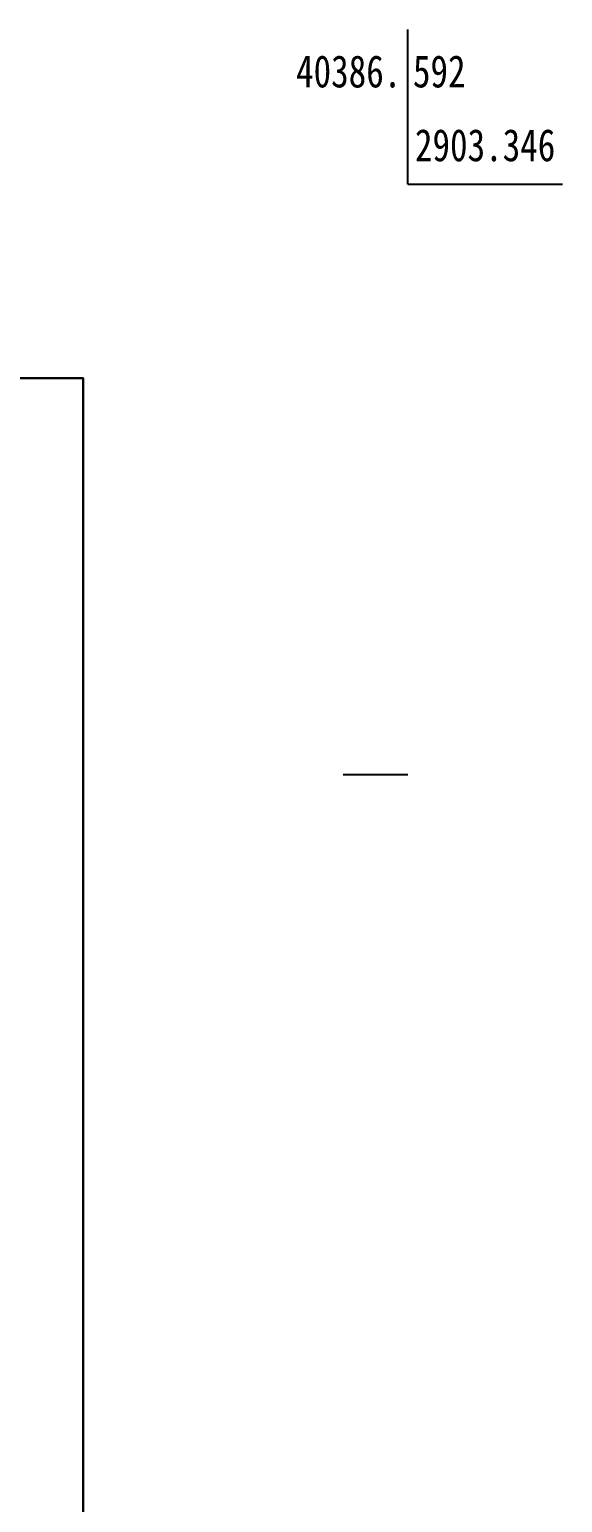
# Model space of a CAD drawing. Header units: metres. Extents: x 36500 to 80772748, y -35000 to 5806266.
# Drawn here: x 40386563.1 to 40386604.4, y 2903243.5 to 2903357.9 of the extents above; entities that cross this region are included whole.
import ezdxf
from ezdxf.enums import TextEntityAlignment as Align
from ezdxf.xclip import XClip

# ---------------------------------------------------------------- set-up
doc = ezdxf.new("R2010")
doc.units = ezdxf.units.M
doc.header["$LTSCALE"] = 10
doc.header["$XCLIPFRAME"] = 0
for name, color, linetype in [('dx', 252, 'Continuous'), ('PUB_TITLE', 4, 'Continuous'), ('TK', 7, 'Continuous'), ('图框', 3, 'Continuous'), ('批量导出图层', 1, 'Continuous')]:
    doc.layers.add(name, color=color, linetype=linetype)
doc.styles.add('HZ', font='')
doc.styles.get('HZ').set_extended_font_data('SimSun')

# ---------------------------------------------------------------- blocks, each defined once
blk = doc.blocks.new('图框A1')
at = {"layer": '图框'}
blk.add_lwpolyline([(0, 0), (84100, 0), (84100, 59400), (0, 59400)], close=True, dxfattribs=at)
blk = doc.blocks.new('地形1')
at = {"layer": 'dx', "color": 252, "linetype": 'Continuous', "lineweight": -3, "flags": 128}
blk.add_lwpolyline([(40386561.45, 2903245.2), (40386564.19, 2903248.68), (40386564.36, 2903248.89), (40386564.5, 2903249.07), (40386571.33, 2903257.68), (40386571.48, 2903257.86), (40386571.55, 2903257.95), (40386574.86, 2903262.08), (40386575.06, 2903262.36), (40386575.09, 2903262.4), (40386576.18, 2903263.78), (40386576.24, 2903263.85), (40386576.26, 2903263.87), (40386576.29, 2903263.9), (40386577.1, 2903264.65), (40386577.82, 2903265.19), (40386577.85, 2903265.22), (40386577.92, 2903265.26), (40386579, 2903265.91), (40386580.07, 2903266.4), (40386581.11, 2903266.7), (40386581.41, 2903266.75), (40386581.47, 2903266.76), (40386582.73, 2903266.82), (40386584.24, 2903266.81), (40386584.3, 2903266.81), (40386584.46, 2903266.82), (40386586.07, 2903266.99), (40386589.9, 2903267.63), (40386592.36, 2903267.36), (40386592.41, 2903267.34)], dxfattribs=at)

msp = doc.modelspace()

# ---------------------------------------------------------------- linework, layer by layer
at = {"layer": 'PUB_TITLE', "linetype": 'Continuous'}
for points in [[(40386270.239, 2902910.298), (40386567.239, 2902910.298), (40386567.239, 2903330.798), (40386270.239, 2903330.798)], [(40386270.239, 2903330.798), (40386270.239, 2902910.298), (40386567.239, 2902910.298), (40386567.239, 2903330.798)]]:
    msp.add_lwpolyline(points, close=True, dxfattribs=at)
at = {"layer": 'TK', "linetype": 'Continuous'}
for p, q in [((40386592.412, 2903345.864), (40386592.412, 2903357.864)), ((40386592.412, 2903345.864), (40386604.412, 2903345.864)), ((40386592.412, 2903300), (40386587.412, 2903300))]:
    msp.add_line(p, q, dxfattribs=at)
at = {"layer": '批量导出图层'}
msp.add_lwpolyline([(40386270.239, 2903330.798), (40386567.239, 2903330.798), (40386567.239, 2902910.298), (40386270.239, 2902910.298)], close=True, dxfattribs=at)

# ---------------------------------------------------------------- block references
at = {"xscale": 0.005, "yscale": 0.005, "zscale": 0.005, "rotation": 270}
msp.add_blockref('图框A1', (40386270.239, 2903330.798), dxfattribs=at)
at = {"linetype": 'Continuous'}
ref = msp.add_blockref('地形1', (0, 0), dxfattribs=at)
XClip(ref).set_block_clipping_path([(40386275.2385554314, 2902950.2978603072), (40386562.2385554314, 2903318.2978603072)])

# ---------------------------------------------------------------- texts
at = {"layer": 'TK', "linetype": 'Continuous', "style": 'HZ', "width": 0.8}
msp.add_text('40386.', height=2.5, dxfattribs=at).set_placement((40386591.912, 2903354.614), align=Align.MIDDLE_RIGHT)
msp.add_text('592', height=2.5, dxfattribs=at).set_placement((40386592.812, 2903354.614), align=Align.MIDDLE_LEFT)
msp.add_text('2903.346', height=2.5, dxfattribs=at).set_placement((40386598.412, 2903348.864), align=Align.MIDDLE)

doc.saveas('drawing.dxf')
